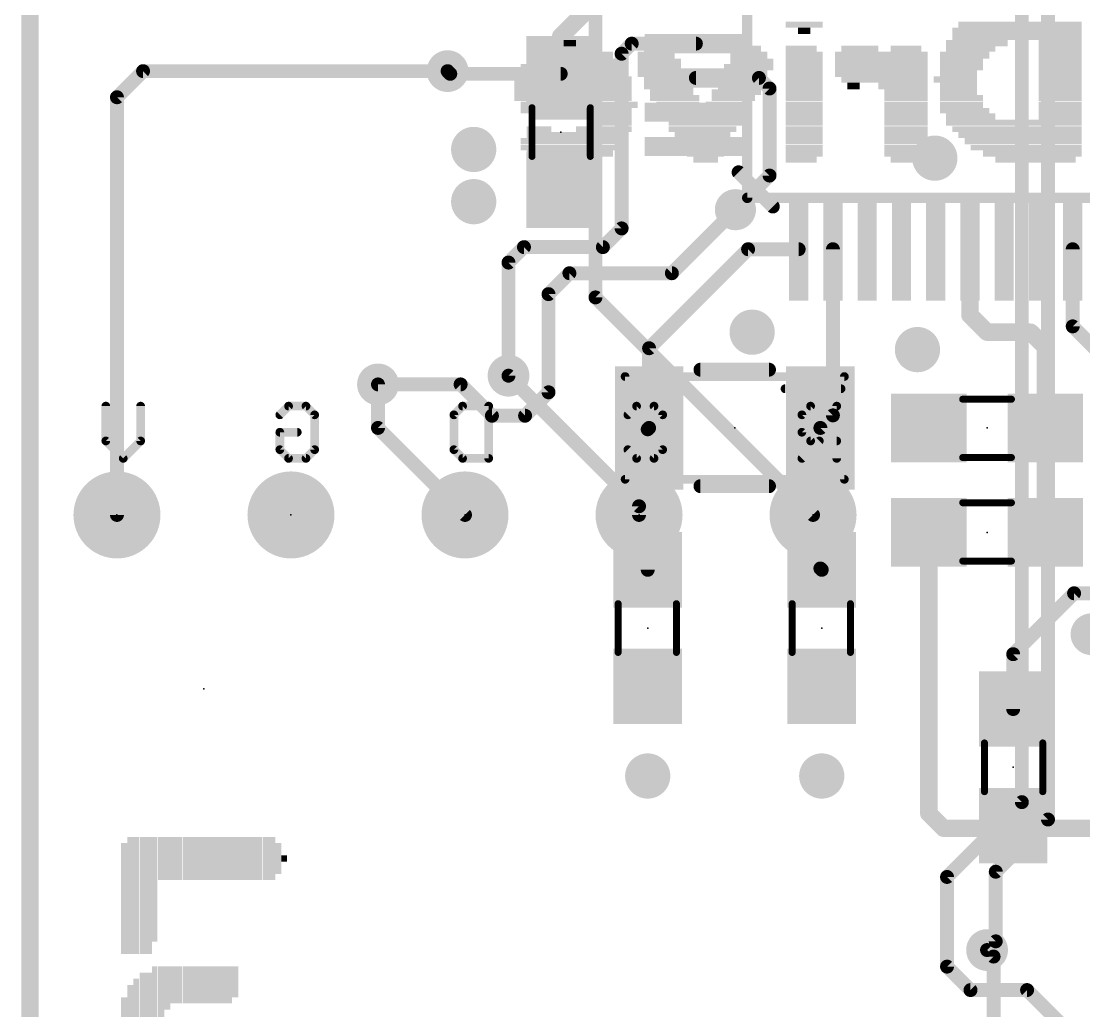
# Model space of a CAD drawing. Extents: x -24 to 83, y -22 to 58.
# Drawn here: x -0.13 to 15.38, y 19.31 to 33.75 of the extents above; entities that cross this region are included whole.
import ezdxf

# ---------------------------------------------------------------- set-up
doc = ezdxf.new("R2010")
doc.units = 0
for name, color, linetype in [('1', 12, 'CONTINUOUS'), ('16', 53, 'CONTINUOUS'), ('18', 110, 'CONTINUOUS'), ('20', 53, 'CONTINUOUS'), ('21', 41, 'CONTINUOUS'), ('22', 40, 'CONTINUOUS'), ('23', 53, 'CONTINUOUS'), ('24', 53, 'CONTINUOUS'), ('51', 53, 'CONTINUOUS')]:
    doc.layers.add(name, color=color, linetype=linetype)

# ---------------------------------------------------------------- blocks, each defined once
blk = doc.blocks.new('RECT')
blk.add_solid([(-0.5, -0.5), (0.5, -0.5), (-0.5, 0.5), (0.5, 0.5)])
blk = doc.blocks.new('PIE')
at = {"const_width": 0.5}
blk.add_lwpolyline([(0, -0.25, 1), (0, 0.25, 1), (0, -0.25)], format="xyb", dxfattribs=at)
blk = doc.blocks.new('ROUNDV')
at = {"const_width": 0.5}
blk.add_lwpolyline([(0, -0.25, 1), (0, 0.25, 1), (0, -0.25)], format="xyb", dxfattribs=at)

msp = doc.modelspace()

# ---------------------------------------------------------------- linework, layer by layer
at = {"layer": '1'}
for points, const_width in [([(0, 57.023), (0, 0)], 0.254), ([(7.747, 33.528), (8.14, 33.921)], 0.254), ([(7.747, 32.981), (7.747, 33.528)], 0.254), ([(8.783, 33.421), (8.636, 33.274)], 0.2032), ([(9.72, 33.421), (8.783, 33.421)], 0.2032), ([(8.636, 33.274), (8.636, 30.7249)], 0.2032), ([(6.135, 32.981), (6.096, 33.02)], 0.2032), ([(7.747, 32.981), (6.135, 32.981)], 0.2032), ([(9.72, 32.921), (10.64, 32.921)], 0.2032), ([(10.64, 32.921), (10.795, 32.766)], 0.2032), ([(10.795, 32.766), (10.795, 31.496)], 0.2032), ([(10.795, 31.496), (9.3696, 30.0706)], 0.2032), ([(8.636, 30.7249), (8.3627, 30.4516)], 0.2032), ([(7.2106, 30.4516), (6.985, 30.226)], 0.2032), ([(8.3627, 30.4516), (7.2106, 30.4516)], 0.2032), ([(9.037, 28.976), (10.482, 30.421)], 0.2032), ([(10.482, 30.421), (11.22, 30.421)], 0.2032), ([(11.72, 30.421), (11.72, 27.996)], 0.2032), ([(13.72, 29.46), (13.72, 30.421)], 0.254), ([(15.22, 30.421), (15.22, 29.2954)], 0.2032), ([(6.985, 30.226), (6.985, 28.575)], 0.2032), ([(7.874, 30.0706), (7.5692, 29.7658)], 0.2032), ([(9.3696, 30.0706), (7.874, 30.0706)], 0.2032), ([(7.5692, 29.7658), (7.5692, 28.333)], 0.2032), ([(13.97, 29.21), (13.72, 29.46)], 0.254), ([(14.605, 29.21), (13.97, 29.21)], 0.254), ([(14.82, 28.995), (14.605, 29.21)], 0.254), ([(15.22, 29.2954), (16.0674, 28.448)], 0.2032), ([(9.037, 27.813), (9.037, 28.976)], 0.2032), ([(14.82, 27.813), (14.82, 28.995)], 0.254), ([(6.2858, 28.448), (5.08, 28.448)], 0.2032), ([(6.743, 27.9908), (6.2858, 28.448)], 0.2032), ([(7.5692, 28.333), (7.227, 27.9908)], 0.2032), ([(7.227, 27.9908), (6.743, 27.9908)], 0.2032), ([(11.72, 27.996), (11.537, 27.813)], 0.2032), ([(14.82, 27.813), (14.82, 26.289)], 0.254), ([(9.037, 27.813), (9.017, 27.793)], 0.2032), ([(9.017, 27.793), (9.017, 25.742)], 0.2032), ([(11.537, 27.813), (11.537, 25.762)], 0.2032), ([(13.12, 22.186), (13.12, 26.289)], 0.254), ([(11.537, 25.762), (11.557, 25.742)], 0.2032), ([(14.351, 24.511), (15.24, 25.4)], 0.2032), ([(15.24, 25.4), (17.018, 25.4)], 0.2032), ([(14.351, 23.71), (14.351, 24.511)], 0.2032), ([(13.335, 21.971), (13.12, 22.186)], 0.254), ([(13.335, 21.971), (14.312, 21.971)], 0.254), ([(14.312, 21.971), (14.351, 22.01)], 0.254), ([(17.0688, 21.971), (14.312, 21.971)], 0.254), ([(14.065, 20.098), (13.97, 20.193)], 0.2032), ([(14.065, 12.489), (14.065, 20.098)], 0.2032)]:
    msp.add_lwpolyline(points, dxfattribs=dict(at, const_width=const_width))
for points, const_width in [([(7.8105, 33.528, 1), (7.6835, 33.528)], 0.127), ([(7.7021, 33.5729, 1), (7.7919, 33.4831)], 0.127), ([(8.783, 33.4718, 1), (8.783, 33.3702)], 0.1016), ([(8.8189, 33.3851, 1), (8.7471, 33.4569)], 0.1016), ([(9.72, 33.3702, 1), (9.72, 33.4718)], 0.1016), ([(8.6868, 33.274, 1), (8.5852, 33.274)], 0.1016), ([(8.6001, 33.3099, 1), (8.6719, 33.2381)], 0.1016), ([(6.1319, 33.0559, 1), (6.0601, 32.9841)], 0.1016), ([(6.135, 33.0318, 1), (6.135, 32.9302)], 0.1016), ([(6.0991, 32.9451, 1), (6.1709, 33.0169)], 0.1016), ([(7.6835, 32.981, 1), (7.8105, 32.981)], 0.127), ([(7.747, 32.9302, 1), (7.747, 33.0318)], 0.1016), ([(9.72, 32.9718, 1), (9.72, 32.8702)], 0.1016), ([(10.6759, 32.9569, 1), (10.6041, 32.8851)], 0.1016), ([(10.64, 32.8702, 1), (10.64, 32.9718)], 0.1016), ([(10.8458, 32.766, 1), (10.7442, 32.766)], 0.1016), ([(10.7591, 32.7301, 1), (10.8309, 32.8019)], 0.1016), ([(10.7442, 31.496, 1), (10.8458, 31.496)], 0.1016), ([(10.8309, 31.4601, 1), (10.7591, 31.5319)], 0.1016), ([(8.5852, 30.7249, 1), (8.6868, 30.7249)], 0.1016), ([(8.6719, 30.6889, 1), (8.6001, 30.7608)], 0.1016), ([(7.2106, 30.5024, 1), (7.2106, 30.4008)], 0.1016), ([(7.2465, 30.4157, 1), (7.1747, 30.4875)], 0.1016), ([(8.3627, 30.4008, 1), (8.3627, 30.5024)], 0.1016), ([(8.3268, 30.4875, 1), (8.3987, 30.4157)], 0.1016), ([(10.482, 30.4718, 1), (10.482, 30.3702)], 0.1016), ([(10.5179, 30.3851, 1), (10.4461, 30.4569)], 0.1016), ([(11.22, 30.3702, 1), (11.22, 30.4718)], 0.1016), ([(11.7708, 30.421, 1), (11.6692, 30.421)], 0.1016), ([(13.7835, 30.421, 1), (13.6565, 30.421)], 0.127), ([(15.2708, 30.421, 1), (15.1692, 30.421)], 0.1016), ([(7.0358, 30.226, 1), (6.9342, 30.226)], 0.1016), ([(6.9491, 30.2619, 1), (7.0209, 30.1901)], 0.1016), ([(7.874, 30.1214, 1), (7.874, 30.0198)], 0.1016), ([(7.9099, 30.0347, 1), (7.8381, 30.1065)], 0.1016), ([(9.3337, 30.1065, 1), (9.4055, 30.0347)], 0.1016), ([(9.3696, 30.0198, 1), (9.3696, 30.1214)], 0.1016), ([(7.62, 29.7658, 1), (7.5184, 29.7658)], 0.1016), ([(7.5333, 29.8017, 1), (7.6051, 29.7299)], 0.1016), ([(13.7649, 29.5049, 1), (13.6751, 29.4151)], 0.127), ([(13.6565, 29.46, 1), (13.7835, 29.46)], 0.127), ([(13.97, 29.2735, 1), (13.97, 29.1465)], 0.127), ([(13.9251, 29.1651, 1), (14.0149, 29.2549)], 0.127), ([(14.6499, 29.2549, 1), (14.5601, 29.1651)], 0.127), ([(14.605, 29.1465, 1), (14.605, 29.2735)], 0.127), ([(15.2559, 29.3313, 1), (15.1841, 29.2594)], 0.1016), ([(15.1692, 29.2954, 1), (15.2708, 29.2954)], 0.1016), ([(9.0878, 28.976, 1), (8.9862, 28.976)], 0.1016), ([(9.0011, 29.0119, 1), (9.0729, 28.9401)], 0.1016), ([(14.8835, 28.995, 1), (14.7565, 28.995)], 0.127), ([(14.7751, 28.9501, 1), (14.8649, 29.0399)], 0.127), ([(5.08, 28.4988, 1), (5.08, 28.3972)], 0.1016), ([(6.3217, 28.4839, 1), (6.2499, 28.4121)], 0.1016), ([(6.2858, 28.3972, 1), (6.2858, 28.4988)], 0.1016), ([(6.9342, 28.575, 1), (7.0358, 28.575)], 0.1016), ([(7.5184, 28.333, 1), (7.62, 28.333)], 0.1016), ([(7.6051, 28.2971, 1), (7.5333, 28.3689)], 0.1016), ([(6.743, 28.0416, 1), (6.743, 27.94)], 0.1016), ([(6.7071, 27.9549, 1), (6.7789, 28.0267)], 0.1016), ([(7.1911, 28.0267, 1), (7.2629, 27.9549)], 0.1016), ([(7.227, 27.94, 1), (7.227, 28.0416)], 0.1016), ([(11.7559, 27.9601, 1), (11.6841, 28.0319)], 0.1016), ([(11.6692, 27.996, 1), (11.7708, 27.996)], 0.1016), ([(14.8835, 27.813, 1), (14.7565, 27.813)], 0.127), ([(9.0678, 27.793, 1), (8.9662, 27.793)], 0.1016), ([(8.9811, 27.8289, 1), (9.0529, 27.7571)], 0.1016), ([(8.9862, 27.813, 1), (9.0878, 27.813)], 0.1016), ([(9.0729, 27.7771, 1), (9.0011, 27.8489)], 0.1016), ([(11.5878, 27.813, 1), (11.4862, 27.813)], 0.1016), ([(11.5011, 27.8489, 1), (11.5729, 27.7771)], 0.1016), ([(14.7565, 27.813, 1), (14.8835, 27.813)], 0.127), ([(13.1835, 26.289, 1), (13.0565, 26.289)], 0.127), ([(14.7565, 26.289, 1), (14.8835, 26.289)], 0.127), ([(8.9662, 25.742, 1), (9.0678, 25.742)], 0.1016), ([(11.5729, 25.7979, 1), (11.5011, 25.7261)], 0.1016), ([(11.4862, 25.762, 1), (11.5878, 25.762)], 0.1016), ([(11.5211, 25.7061, 1), (11.5929, 25.7779)], 0.1016), ([(15.24, 25.4508, 1), (15.24, 25.3492)], 0.1016), ([(15.2759, 25.3641, 1), (15.2041, 25.4359)], 0.1016), ([(14.4018, 24.511, 1), (14.3002, 24.511)], 0.1016), ([(14.3151, 24.5469, 1), (14.3869, 24.4751)], 0.1016), ([(14.3002, 23.71, 1), (14.4018, 23.71)], 0.1016), ([(13.1649, 22.2309, 1), (13.0751, 22.1411)], 0.127), ([(13.0565, 22.186, 1), (13.1835, 22.186)], 0.127), ([(13.335, 22.0345, 1), (13.335, 21.9075)], 0.127), ([(13.2901, 21.9261, 1), (13.3799, 22.0159)], 0.127), ([(14.312, 22.0345, 1), (14.312, 21.9075)], 0.127), ([(14.2671, 22.0159, 1), (14.3569, 21.9261)], 0.127), ([(14.3959, 21.9651, 1), (14.3061, 22.0549)], 0.127), ([(14.312, 21.9075, 1), (14.312, 22.0345)], 0.127), ([(14.0059, 20.2289, 1), (13.9341, 20.1571)], 0.1016), ([(14.1158, 20.098, 1), (14.0142, 20.098)], 0.1016), ([(14.0291, 20.0621, 1), (14.1009, 20.1339)], 0.1016)]:
    msp.add_lwpolyline(points, format="xyb", dxfattribs=dict(at, const_width=const_width))
at = {"layer": '16'}
for points, const_width in [([(0, 0), (0, 57.023)], 0.254), ([(8.255, 36.576), (8.255, 29.718)], 0.2032), ([(14.478, 36.5506), (14.478, 22.352)], 0.2032), ([(14.859, 36.0666), (14.859, 22.098)], 0.2032), ([(1.651, 33.02), (1.27, 32.639)], 0.2032), ([(6.096, 33.02), (1.651, 33.02)], 0.2032), ([(1.27, 32.639), (1.27, 26.543)], 0.2032), ([(8.255, 29.718), (11.43, 26.543)], 0.2032), ([(5.08, 27.813), (5.08, 28.448)], 0.2032), ([(6.985, 28.575), (8.89, 26.67)], 0.2032), ([(6.35, 26.543), (5.08, 27.813)], 0.2032), ([(8.89, 26.67), (8.89, 26.543)], 0.2032), ([(14.478, 22.352), (13.3858, 21.2598)], 0.2032), ([(14.859, 22.098), (14.097, 21.336)], 0.2032), ([(14.097, 21.336), (14.097, 20.32)], 0.2032), ([(13.3858, 21.2598), (13.3858, 19.951)], 0.2032), ([(14.097, 20.32), (13.97, 20.193)], 0.2032), ([(13.3858, 19.951), (13.728, 19.6088)], 0.2032), ([(13.728, 19.6088), (14.5542, 19.6088)], 0.2032), ([(14.5542, 19.6088), (15.24, 18.923)], 0.2032)]:
    msp.add_lwpolyline(points, dxfattribs=dict(at, const_width=const_width))
at = {"layer": '16', "const_width": 0.1016}
for points in [[(1.651, 33.0708, 1), (1.651, 32.9692)], [(1.6869, 32.9841, 1), (1.6151, 33.0559)], [(6.096, 32.9692, 1), (6.096, 33.0708)], [(1.3208, 32.639, 1), (1.2192, 32.639)], [(1.2341, 32.6749, 1), (1.3059, 32.6031)], [(8.2909, 29.7539, 1), (8.2191, 29.6821)], [(8.2042, 29.718, 1), (8.3058, 29.718)], [(5.1308, 28.448, 1), (5.0292, 28.448)], [(7.0209, 28.6109, 1), (6.9491, 28.5391)], [(5.1159, 27.8489, 1), (5.0441, 27.7771)], [(5.0292, 27.813, 1), (5.1308, 27.813)], [(8.9408, 26.67, 1), (8.8392, 26.67)], [(8.8541, 26.6341, 1), (8.9259, 26.7059)], [(1.2192, 26.543, 1), (1.3208, 26.543)], [(6.3141, 26.5071, 1), (6.3859, 26.5789)], [(8.8392, 26.543, 1), (8.9408, 26.543)], [(11.3941, 26.5071, 1), (11.4659, 26.5789)], [(14.4272, 22.352, 1), (14.5288, 22.352)], [(14.5139, 22.3161, 1), (14.4421, 22.3879)], [(14.8949, 22.0621, 1), (14.8231, 22.1339)], [(14.8082, 22.098, 1), (14.9098, 22.098)], [(14.1478, 21.336, 1), (14.0462, 21.336)], [(14.0611, 21.3719, 1), (14.1329, 21.3001)], [(13.4366, 21.2598, 1), (13.335, 21.2598)], [(13.3499, 21.2957, 1), (13.4217, 21.2239)], [(14.0462, 20.32, 1), (14.1478, 20.32)], [(14.1329, 20.2841, 1), (14.0611, 20.3559)], [(13.9341, 20.2289, 1), (14.0059, 20.1571)], [(13.4217, 19.9869, 1), (13.3499, 19.9151)], [(13.335, 19.951, 1), (13.4366, 19.951)], [(13.728, 19.6596, 1), (13.728, 19.558)], [(13.6921, 19.5729, 1), (13.7639, 19.6447)], [(14.5901, 19.6447, 1), (14.5183, 19.5729)], [(14.5542, 19.558, 1), (14.5542, 19.6596)]]:
    msp.add_lwpolyline(points, format="xyb", dxfattribs=at)
at = {"layer": '20', "const_width": 0.2032}
msp.add_lwpolyline([(0, 2.54), (0, 54.483)], dxfattribs=at)
at = {"layer": '21', "const_width": 0.2032}
for points in [[(10.843, 31.044), (10.343, 31.544)], [(9.787, 28.663), (10.787, 28.663)], [(10.787, 26.963), (9.787, 26.963)]]:
    msp.add_lwpolyline(points, dxfattribs=at)
at = {"layer": '21'}
for points, const_width in [([(10.3789, 31.5799, 1), (10.3071, 31.5081)], 0.1016), ([(10.297, 30.848, 1), (10.297, 31.148, 1), (10.297, 30.848)], 0.3), ([(10.8071, 31.0081, 1), (10.8789, 31.0799)], 0.1016), ([(9.787, 28.7138, 1), (9.787, 28.6122)], 0.1016), ([(10.787, 28.6122, 1), (10.787, 28.7138)], 0.1016), ([(9.787, 27.0138, 1), (9.787, 26.9122)], 0.1016), ([(10.787, 26.9122, 1), (10.787, 27.0138)], 0.1016)]:
    msp.add_lwpolyline(points, format="xyb", dxfattribs=dict(at, const_width=const_width))
at = {"layer": '22', "const_width": 0.127}
for points in [[(11.8393, 28.3845), (11.0207, 28.3845)], [(1.1074, 27.6227), (1.1074, 28.1312)], [(1.6158, 28.1312), (1.6158, 27.6227)], [(3.6474, 28.004), (3.7745, 28.1312)], [(3.7745, 28.1312), (4.0287, 28.1312)], [(4.0287, 28.1312), (4.1558, 28.004)], [(6.1874, 28.004), (6.3145, 28.1312)], [(6.3145, 28.1312), (6.6958, 28.1312)], [(6.6958, 28.1312), (6.6958, 27.3685)], [(8.7274, 28.004), (8.8545, 28.1312)], [(8.8545, 28.1312), (9.1087, 28.1312)], [(9.1087, 28.1312), (9.2358, 28.004)], [(11.3945, 28.1312), (11.2674, 28.004)], [(11.7758, 28.1312), (11.3945, 28.1312)], [(11.7758, 27.3685), (11.7758, 28.1312)], [(4.1558, 28.004), (4.1558, 27.4956)], [(6.1874, 27.4956), (6.1874, 28.004)], [(9.2358, 28.004), (9.2358, 27.4956)], [(11.2674, 28.004), (11.2674, 27.7498)], [(3.6474, 27.4956), (3.6474, 27.7498)], [(3.6474, 27.7498), (3.9016, 27.7498)], [(11.2674, 27.7498), (11.3945, 27.6227)], [(1.3616, 27.3685), (1.1074, 27.6227)], [(1.6158, 27.6227), (1.3616, 27.3685)], [(11.5216, 27.6227), (11.2674, 27.3685)], [(11.3945, 27.6227), (11.7758, 27.6227)], [(3.7745, 27.3685), (3.6474, 27.4956)], [(4.1558, 27.4956), (4.0287, 27.3685)], [(6.3145, 27.3685), (6.1874, 27.4956)], [(8.8545, 27.3685), (8.7274, 27.4956)], [(9.2358, 27.4956), (9.1087, 27.3685)], [(4.0287, 27.3685), (3.7745, 27.3685)], [(6.6958, 27.3685), (6.3145, 27.3685)], [(9.1087, 27.3685), (8.8545, 27.3685)]]:
    msp.add_lwpolyline(points, dxfattribs=at)
at = {"layer": '22', "const_width": 0.0635}
for points in [[(11.0207, 28.4163, 1), (11.0207, 28.3528)], [(11.8393, 28.3528, 1), (11.8393, 28.4163)], [(1.1391, 28.1312, 1), (1.0756, 28.1312)], [(1.6475, 28.1312, 1), (1.584, 28.1312)], [(3.7745, 28.1629, 1), (3.7745, 28.0994)], [(3.7969, 28.1087, 1), (3.752, 28.1536)], [(4.0511, 28.1536, 1), (4.0062, 28.1087)], [(4.0287, 28.0994, 1), (4.0287, 28.1629)], [(6.3145, 28.1629, 1), (6.3145, 28.0994)], [(6.3369, 28.1087, 1), (6.292, 28.1536)], [(6.7275, 28.1312, 1), (6.664, 28.1312)], [(6.6958, 28.0994, 1), (6.6958, 28.1629)], [(8.8545, 28.1629, 1), (8.8545, 28.0994)], [(8.8769, 28.1087, 1), (8.832, 28.1536)], [(9.1311, 28.1536, 1), (9.0862, 28.1087)], [(9.1087, 28.0994, 1), (9.1087, 28.1629)], [(11.3945, 28.1629, 1), (11.3945, 28.0994)], [(11.4169, 28.1087, 1), (11.372, 28.1536)], [(11.8075, 28.1312, 1), (11.744, 28.1312)], [(11.7758, 28.0994, 1), (11.7758, 28.1629)], [(3.6249, 28.0265, 1), (3.6698, 27.9816)], [(4.1875, 28.004, 1), (4.124, 28.004)], [(4.1333, 27.9816, 1), (4.1782, 28.0265)], [(6.2191, 28.004, 1), (6.1556, 28.004)], [(6.1649, 28.0265, 1), (6.2098, 27.9816)], [(8.7049, 28.0265, 1), (8.7498, 27.9816)], [(9.2675, 28.004, 1), (9.204, 28.004)], [(9.2133, 27.9816, 1), (9.2582, 28.0265)], [(11.2991, 28.004, 1), (11.2356, 28.004)], [(11.2449, 28.0265, 1), (11.2898, 27.9816)], [(3.6474, 27.7816, 1), (3.6474, 27.7181)], [(3.6791, 27.7498, 1), (3.6156, 27.7498)], [(3.9016, 27.7181, 1), (3.9016, 27.7816)], [(11.2898, 27.7723, 1), (11.2449, 27.7274)], [(11.2356, 27.7498, 1), (11.2991, 27.7498)], [(1.0756, 27.6227, 1), (1.1391, 27.6227)], [(1.1298, 27.6452, 1), (1.0849, 27.6003)], [(1.584, 27.6227, 1), (1.6475, 27.6227)], [(1.6382, 27.6003, 1), (1.5933, 27.6452)], [(11.3945, 27.6545, 1), (11.3945, 27.591)], [(11.372, 27.6003, 1), (11.4169, 27.6452)], [(11.544, 27.6003, 1), (11.4991, 27.6452)], [(11.7758, 27.591, 1), (11.7758, 27.6545)], [(3.6698, 27.5181, 1), (3.6249, 27.4732)], [(3.6156, 27.4956, 1), (3.6791, 27.4956)], [(4.124, 27.4956, 1), (4.1875, 27.4956)], [(4.1782, 27.4732, 1), (4.1333, 27.5181)], [(6.2098, 27.5181, 1), (6.1649, 27.4732)], [(6.1556, 27.4956, 1), (6.2191, 27.4956)], [(8.7498, 27.5181, 1), (8.7049, 27.4732)], [(9.204, 27.4956, 1), (9.2675, 27.4956)], [(9.2582, 27.4732, 1), (9.2133, 27.5181)], [(1.3391, 27.391, 1), (1.384, 27.346)], [(1.3391, 27.346, 1), (1.384, 27.391)], [(3.7745, 27.4002, 1), (3.7745, 27.3368)], [(3.752, 27.346, 1), (3.7969, 27.391)], [(4.0062, 27.391, 1), (4.0511, 27.346)], [(4.0287, 27.3368, 1), (4.0287, 27.4002)], [(6.3145, 27.4002, 1), (6.3145, 27.3368)], [(6.292, 27.346, 1), (6.3369, 27.391)], [(6.664, 27.3685, 1), (6.7275, 27.3685)], [(6.6958, 27.3368, 1), (6.6958, 27.4002)], [(8.8545, 27.4002, 1), (8.8545, 27.3368)], [(8.832, 27.346, 1), (8.8769, 27.391)], [(9.0862, 27.391, 1), (9.1311, 27.346)], [(9.1087, 27.3368, 1), (9.1087, 27.4002)], [(11.2449, 27.391, 1), (11.2898, 27.346)], [(11.744, 27.3685, 1), (11.8075, 27.3685)]]:
    msp.add_lwpolyline(points, format="xyb", dxfattribs=at)
at = {"layer": '23'}
for p in [(7.747, 32.131), (10.287, 27.813), (13.97, 27.813), (13.97, 26.289), (9.017, 24.892), (11.557, 24.892), (2.54, 24.003), (14.351, 22.86)]:
    msp.add_point(p, dxfattribs=at)
at = {"layer": '24'}
for p in [(1.27, 26.543), (3.81, 26.543), (6.35, 26.543), (8.89, 26.543), (11.43, 26.543)]:
    msp.add_point(p, dxfattribs=at)
at = {"layer": '51'}
for points, const_width in [([(10.47, 31.171), (10.47, 38.171)], 0.1524), ([(7.328, 32.487), (7.328, 31.775)], 0.1016), ([(8.179, 32.487), (8.179, 31.775)], 0.1016), ([(17.47, 31.171), (10.47, 31.171)], 0.1524), ([(8.687, 27.063), (8.687, 28.563)], 0.127), ([(8.687, 28.563), (11.887, 28.563)], 0.127), ([(11.887, 28.563), (11.887, 27.063)], 0.127), ([(14.326, 28.232), (13.614, 28.232)], 0.1016), ([(14.326, 27.381), (13.614, 27.381)], 0.1016), ([(11.887, 27.063), (8.687, 27.063)], 0.127), ([(13.614, 26.721), (14.326, 26.721)], 0.1016), ([(13.614, 25.87), (14.326, 25.87)], 0.1016), ([(8.585, 24.536), (8.585, 25.248)], 0.1016), ([(9.436, 24.536), (9.436, 25.248)], 0.1016), ([(11.125, 24.536), (11.125, 25.248)], 0.1016), ([(11.976, 24.536), (11.976, 25.248)], 0.1016), ([(13.932, 23.216), (13.932, 22.504)], 0.1016), ([(14.783, 23.216), (14.783, 22.504)], 0.1016)]:
    msp.add_lwpolyline(points, dxfattribs=dict(at, const_width=const_width))
for points, const_width in [([(7.3534, 32.487, 1), (7.3026, 32.487)], 0.0508), ([(8.2044, 32.487, 1), (8.1536, 32.487)], 0.0508), ([(7.3026, 31.775, 1), (7.3534, 31.775)], 0.0508), ([(8.1536, 31.775, 1), (8.2044, 31.775)], 0.0508), ([(10.47, 31.2091, 1), (10.47, 31.1329)], 0.0762), ([(10.4319, 31.171, 1), (10.5081, 31.171)], 0.0762), ([(8.7188, 28.563, 1), (8.6553, 28.563)], 0.0635), ([(8.687, 28.5948, 1), (8.687, 28.5313)], 0.0635), ([(11.9188, 28.563, 1), (11.8552, 28.563)], 0.0635), ([(11.887, 28.5313, 1), (11.887, 28.5948)], 0.0635), ([(13.614, 28.2574, 1), (13.614, 28.2066)], 0.0508), ([(14.326, 28.2066, 1), (14.326, 28.2574)], 0.0508), ([(13.614, 27.4064, 1), (13.614, 27.3556)], 0.0508), ([(14.326, 27.3556, 1), (14.326, 27.4064)], 0.0508), ([(8.687, 27.0948, 1), (8.687, 27.0313)], 0.0635), ([(8.6553, 27.063, 1), (8.7188, 27.063)], 0.0635), ([(11.8552, 27.063, 1), (11.9188, 27.063)], 0.0635), ([(11.887, 27.0313, 1), (11.887, 27.0948)], 0.0635), ([(13.614, 26.7464, 1), (13.614, 26.6956)], 0.0508), ([(14.326, 26.6956, 1), (14.326, 26.7464)], 0.0508), ([(13.614, 25.8954, 1), (13.614, 25.8446)], 0.0508), ([(14.326, 25.8446, 1), (14.326, 25.8954)], 0.0508), ([(8.6104, 25.248, 1), (8.5596, 25.248)], 0.0508), ([(9.4614, 25.248, 1), (9.4106, 25.248)], 0.0508), ([(11.1504, 25.248, 1), (11.0996, 25.248)], 0.0508), ([(12.0014, 25.248, 1), (11.9506, 25.248)], 0.0508), ([(8.5596, 24.536, 1), (8.6104, 24.536)], 0.0508), ([(9.4106, 24.536, 1), (9.4614, 24.536)], 0.0508), ([(11.0996, 24.536, 1), (11.1504, 24.536)], 0.0508), ([(11.9506, 24.536, 1), (12.0014, 24.536)], 0.0508), ([(13.9574, 23.216, 1), (13.9066, 23.216)], 0.0508), ([(14.8084, 23.216, 1), (14.7576, 23.216)], 0.0508), ([(13.9066, 22.504, 1), (13.9574, 22.504)], 0.0508), ([(14.7576, 22.504, 1), (14.8084, 22.504)], 0.0508)]:
    msp.add_lwpolyline(points, format="xyb", dxfattribs=dict(at, const_width=const_width))

# ---------------------------------------------------------------- block references
at = {"layer": '1', "xscale": 1.1}
for p, rotation in [((7.747, 32.981), 270), ((7.747, 31.281), 270), ((13.12, 27.813), 180), ((14.82, 27.813), 180), ((9.017, 25.742), 90), ((11.557, 25.742), 90), ((9.017, 24.042), 90), ((11.557, 24.042), 90), ((14.351, 23.71), 270), ((14.351, 22.01), 270)]:
    msp.add_blockref('RECT', p, dxfattribs=dict(at, rotation=rotation))
at = {"layer": '1', "xscale": 1.5, "yscale": 0.28}
for p, rotation in [((9.72, 33.421), 180), ((9.72, 32.921), 180), ((9.72, 32.421), 180), ((9.72, 31.921), 180), ((11.22, 30.421), 270), ((11.72, 30.421), 270), ((12.22, 30.421), 270), ((12.72, 30.421), 270), ((13.22, 30.421), 270), ((13.72, 30.421), 270), ((14.22, 30.421), 270), ((14.72, 30.421), 270), ((15.22, 30.421), 270)]:
    msp.add_blockref('RECT', p, dxfattribs=dict(at, rotation=rotation))
at = {"layer": '1', "yscale": 1.8, "rotation": 180}
for p in [(9.037, 27.813), (11.537, 27.813)]:
    msp.add_blockref('RECT', p, dxfattribs=at)
at = {"layer": '1', "xscale": 1.1}
for p in [(13.12, 26.289), (14.82, 26.289)]:
    msp.add_blockref('RECT', p, dxfattribs=at)
at = {"layer": '16', "xscale": 1.27, "yscale": 1.27}
for p in [(1.27, 26.543), (3.81, 26.543), (6.35, 26.543), (8.89, 26.543), (11.43, 26.543)]:
    msp.add_blockref('PIE', p, dxfattribs=at)
at = {"layer": '18'}
for p, xscale, yscale in [((6.096, 33.02), 0.6096, 0.6096), ((6.096, 33.02), 0.6096, 0.6096), ((6.477, 31.877), 0.6604, 0.6604), ((6.477, 31.877), 0.6604, 0.6604), ((13.208, 31.75), 0.6604, 0.6604), ((13.208, 31.75), 0.6604, 0.6604), ((6.477, 31.115), 0.6604, 0.6604), ((6.477, 31.115), 0.6604, 0.6604), ((10.541, 29.21), 0.6604, 0.6604), ((10.541, 29.21), 0.6604, 0.6604), ((12.954, 28.956), 0.6604, 0.6604), ((12.954, 28.956), 0.6604, 0.6604), ((6.985, 28.575), 0.6096, 0.6096), ((6.985, 28.575), 0.6096, 0.6096), ((5.08, 28.448), 0.6096, 0.6096), ((5.08, 28.448), 0.6096, 0.6096), ((15.494, 24.8024), 0.6096, 0.6096), ((15.494, 24.8024), 0.6096, 0.6096), ((9.017, 22.733), 0.6604, 0.6604), ((9.017, 22.733), 0.6604, 0.6604), ((11.557, 22.733), 0.6604, 0.6604), ((11.557, 22.733), 0.6604, 0.6604), ((13.97, 20.193), 0.6096, 0.6096), ((13.97, 20.193), 0.6096, 0.6096)]:
    msp.add_blockref('ROUNDV', p, dxfattribs=dict(at, xscale=xscale, yscale=yscale))
at = {"layer": '21', "rotation": 270}
for p, xscale, yscale in [((1.375, 20.943), 1.62, 0.09), ((1.465, 20.988), 1.71, 0.09), ((1.55, 20.988), 1.71, 0.08), ((1.645, 20.988), 1.71, 0.09), ((1.735, 20.988), 1.71, 0.09), ((1.82, 21.078), 1.53, 0.08), ((1.915, 21.528), 0.63, 0.09), ((2.005, 21.528), 0.63, 0.09), ((2.09, 21.528), 0.63, 0.08), ((2.175, 21.528), 0.63, 0.09), ((2.275, 21.528), 0.63, 0.09), ((2.36, 21.528), 0.63, 0.08), ((2.45, 21.528), 0.63, 0.1), ((2.545, 21.528), 0.63, 0.09), ((2.63, 21.528), 0.63, 0.1), ((2.725, 21.528), 0.63, 0.09), ((2.805, 21.528), 0.63, 0.09), ((2.9, 21.528), 0.63, 0.1), ((2.995, 21.528), 0.63, 0.09), ((3.075, 21.528), 0.63, 0.09), ((3.17, 21.528), 0.63, 0.1), ((3.255, 21.528), 0.63, 0.09), ((3.345, 21.528), 0.63, 0.09), ((3.445, 21.528), 0.63, 0.09), ((3.535, 21.528), 0.63, 0.09), ((3.625, 21.528), 0.45, 0.09), ((3.71, 21.528), 0.09, 0.08), ((1.645, 19.053), 1.62, 0.09), ((1.735, 19.053), 1.62, 0.09), ((1.82, 19.098), 1.71, 0.08), ((1.915, 19.098), 1.71, 0.09), ((2.005, 19.638), 0.63, 0.09), ((2.09, 19.683), 0.54, 0.08), ((2.175, 19.683), 0.54, 0.09), ((2.275, 19.683), 0.54, 0.09), ((2.36, 19.683), 0.54, 0.08), ((2.45, 19.683), 0.54, 0.1), ((2.545, 19.683), 0.54, 0.09), ((2.63, 19.683), 0.54, 0.1), ((2.725, 19.683), 0.54, 0.09), ((2.805, 19.683), 0.54, 0.09), ((2.9, 19.683), 0.54, 0.1), ((2.995, 19.728), 0.45, 0.09), ((1.55, 19.008), 1.53, 0.08), ((1.465, 18.963), 1.44, 0.09), ((1.375, 19.278), 0.45, 0.09)]:
    msp.add_blockref('RECT', p, dxfattribs=dict(at, xscale=xscale, yscale=yscale))
at = {"layer": '22', "rotation": 180}
for p, xscale, yscale in [((11.302, 33.698), 0.54, 0.09), ((11.302, 33.608), 0.18, 0.09), ((14.407, 33.608), 1.89, 0.09), ((14.452, 33.698), 1.8, 0.09), ((14.407, 33.523), 1.89, 0.1), ((7.882, 33.348), 0.9, 0.09), ((7.882, 33.428), 0.18, 0.09), ((9.187, 33.348), 0.45, 0.09), ((10.492, 33.348), 0.36, 0.09), ((11.257, 33.348), 0.45, 0.09), ((12.112, 33.348), 0.54, 0.09), ((12.787, 33.348), 0.45, 0.09), ((13.822, 33.428), 0.9, 0.09), ((13.732, 33.348), 0.72, 0.09), ((15.037, 33.428), 0.63, 0.09), ((15.037, 33.348), 0.63, 0.09), ((7.927, 33.158), 1.35, 0.09), ((7.927, 33.253), 1.17, 0.1), ((9.142, 33.253), 0.54, 0.1), ((9.187, 33.158), 0.63, 0.09), ((10.492, 33.253), 0.54, 0.1), ((10.537, 33.158), 0.63, 0.09), ((11.302, 33.253), 0.54, 0.1), ((11.302, 33.158), 0.54, 0.09), ((12.427, 33.253), 1.35, 0.1), ((12.427, 33.158), 1.35, 0.09), ((13.642, 33.253), 0.72, 0.1), ((13.597, 33.158), 0.63, 0.09), ((15.037, 33.253), 0.63, 0.1), ((15.037, 33.158), 0.63, 0.09), ((7.927, 33.078), 1.53, 0.09), ((7.927, 32.983), 1.53, 0.1), ((9.187, 33.078), 0.63, 0.09), ((9.232, 32.983), 0.72, 0.1), ((10.492, 33.078), 0.72, 0.09), ((10.447, 32.983), 0.63, 0.1), ((11.302, 33.078), 0.54, 0.09), ((11.302, 32.983), 0.54, 0.1), ((12.427, 33.078), 1.35, 0.09), ((12.427, 32.983), 1.35, 0.1), ((13.597, 33.078), 0.63, 0.09), ((13.552, 32.983), 0.54, 0.1), ((15.037, 33.078), 0.63, 0.09), ((15.037, 32.983), 0.63, 0.1), ((7.927, 32.898), 1.71, 0.09), ((9.277, 32.898), 0.63, 0.09), ((10.402, 32.898), 0.72, 0.09), ((11.302, 32.898), 0.54, 0.09), ((12.472, 32.898), 1.26, 0.09), ((13.507, 32.898), 0.63, 0.09), ((15.037, 32.898), 0.63, 0.09), ((7.387, 32.803), 0.63, 0.1), ((7.387, 32.713), 0.63, 0.08), ((8.422, 32.803), 0.72, 0.1), ((8.467, 32.713), 0.63, 0.08), ((9.322, 32.803), 0.72, 0.1), ((9.367, 32.713), 0.63, 0.08), ((10.312, 32.713), 0.72, 0.08), ((10.357, 32.803), 0.63, 0.1), ((11.302, 32.803), 0.54, 0.1), ((11.302, 32.713), 0.54, 0.08), ((12.022, 32.803), 0.18, 0.1), ((12.742, 32.803), 0.72, 0.1), ((12.787, 32.713), 0.63, 0.08), ((13.552, 32.803), 0.54, 0.1), ((13.552, 32.713), 0.54, 0.08), ((15.037, 32.803), 0.63, 0.1), ((15.037, 32.713), 0.63, 0.08), ((7.927, 32.628), 1.71, 0.09), ((8.017, 32.528), 1.71, 0.09), ((9.412, 32.628), 0.72, 0.09), ((9.457, 32.528), 0.63, 0.09), ((10.177, 32.528), 0.63, 0.09), ((10.267, 32.628), 0.63, 0.09), ((11.302, 32.628), 0.54, 0.09), ((11.302, 32.528), 0.54, 0.09), ((12.787, 32.628), 0.63, 0.09), ((12.787, 32.528), 0.63, 0.09), ((13.597, 32.628), 0.63, 0.09), ((13.597, 32.528), 0.63, 0.09), ((15.037, 32.628), 0.63, 0.09), ((15.037, 32.528), 0.63, 0.09), ((7.972, 32.443), 1.62, 0.08), ((9.862, 32.443), 1.26, 0.08), ((11.302, 32.443), 0.54, 0.08), ((12.787, 32.443), 0.63, 0.08), ((13.642, 32.443), 0.72, 0.08), ((15.037, 32.443), 0.63, 0.08), ((8.062, 32.358), 1.44, 0.09), ((8.467, 32.268), 0.63, 0.09), ((9.817, 32.358), 1.17, 0.09), ((9.862, 32.268), 1.08, 0.09), ((11.302, 32.358), 0.54, 0.09), ((11.302, 32.268), 0.54, 0.09), ((12.787, 32.358), 0.63, 0.09), ((12.787, 32.268), 0.63, 0.09), ((13.732, 32.358), 0.72, 0.09), ((14.362, 32.268), 1.98, 0.09), ((15.037, 32.358), 0.63, 0.09), ((7.432, 32.173), 0.36, 0.08), ((7.972, 32.088), 1.44, 0.09), ((8.377, 32.173), 0.81, 0.08), ((9.817, 32.173), 0.99, 0.08), ((9.817, 32.088), 0.81, 0.09), ((11.302, 32.173), 0.54, 0.08), ((11.302, 32.088), 0.54, 0.09), ((12.787, 32.173), 0.63, 0.08), ((12.787, 32.088), 0.63, 0.09), ((14.407, 32.173), 1.89, 0.08), ((14.452, 32.088), 1.8, 0.09), ((7.927, 31.998), 1.53, 0.09), ((9.817, 31.998), 0.81, 0.09), ((11.302, 31.998), 0.54, 0.09), ((12.787, 31.998), 0.63, 0.09), ((14.497, 31.998), 1.71, 0.09), ((7.882, 31.903), 1.44, 0.08), ((7.882, 31.818), 1.26, 0.09), ((9.817, 31.903), 0.63, 0.08), ((9.862, 31.818), 0.54, 0.09), ((11.302, 31.903), 0.54, 0.08), ((11.302, 31.818), 0.54, 0.09), ((12.787, 31.903), 0.63, 0.08), ((12.787, 31.818), 0.63, 0.09), ((14.542, 31.903), 1.62, 0.08), ((14.632, 31.818), 1.44, 0.09), ((7.837, 31.728), 0.99, 0.09), ((7.837, 31.633), 0.45, 0.08), ((9.862, 31.728), 0.36, 0.09), ((11.257, 31.728), 0.45, 0.09), ((12.787, 31.728), 0.45, 0.09), ((14.677, 31.728), 1.17, 0.09)]:
    msp.add_blockref('RECT', p, dxfattribs=dict(at, xscale=xscale, yscale=yscale))
at = {"layer": '51', "yscale": 0.25}
for p in [(9.97, 33.421), (9.97, 32.921), (9.97, 32.421), (9.97, 31.921)]:
    msp.add_blockref('RECT', p, dxfattribs=at)
at = {"layer": '51', "xscale": 0.5001, "yscale": 0.95}
for p, rotation in [((7.7521, 32.7191), 270), ((7.7521, 31.5508), 270), ((13.3898, 27.8079), 180), ((14.5582, 27.8079), 180), ((9.0119, 25.4723), 90), ((11.5519, 25.4723), 90), ((9.0119, 24.3039), 90), ((11.5519, 24.3039), 90), ((14.3561, 23.4482), 270), ((14.3561, 22.2797), 270)]:
    msp.add_blockref('RECT', p, dxfattribs=dict(at, rotation=rotation))
at = {"layer": '51', "yscale": 0.25, "rotation": 90}
for p in [(11.22, 30.671), (11.72, 30.671), (12.22, 30.671), (12.72, 30.671), (13.22, 30.671), (13.72, 30.671), (14.22, 30.671), (14.72, 30.671), (15.22, 30.671)]:
    msp.add_blockref('RECT', p, dxfattribs=at)
at = {"layer": '51', "xscale": 0.5001, "yscale": 0.95}
for p in [(13.3819, 26.2941), (14.5503, 26.2941)]:
    msp.add_blockref('RECT', p, dxfattribs=at)

doc.saveas('drawing.dxf')
